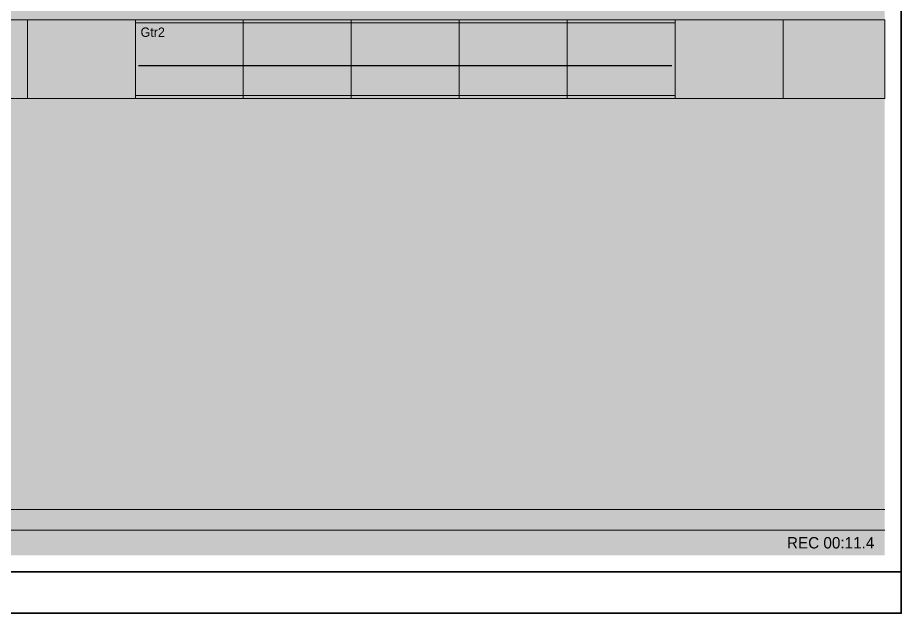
# Model space of a CAD drawing. Extents: x -16 to 3552, y -6016 to 16.
# Drawn here: x 2565 to 3416, y -3536 to -2962 of the extents above; entities that cross this region are included whole.
import ezdxf
from ezdxf.enums import TextEntityAlignment as Align

# ---------------------------------------------------------------- set-up
doc = ezdxf.new("R2010")
doc.units = 0
for name, color, linetype, lineweight, true_color in [('FORGE-SHEET', 7, 'Continuous', 35, 0x9aa2a8), ('UI-CLIP', 7, 'Continuous', 13, 0x2d3135), ('UI-GHOST', 7, 'Continuous', 9, 0x555c62), ('UI-HAIRLINE', 7, 'Continuous', 9, 0x34383c)]:
    doc.layers.add(name, color=color, linetype=linetype, lineweight=lineweight, true_color=true_color)
for name, color, linetype, true_color in [('UI-PANEL-BG', 7, 'Continuous', 0x232629), ('UI-SHELL-BG', 7, 'Continuous', 0x1a1c1e), ('UI-TEXT', 7, 'Continuous', 0xd6d9dc), ('UI-TEXT-SEC', 7, 'Continuous', 0x8a9095), ('UI-WAVEFORM', 7, 'Continuous', 0x707b84)]:
    doc.layers.add(name, color=color, linetype=linetype, true_color=true_color)

msp = doc.modelspace()

# ---------------------------------------------------------------- hatches: boundary and pattern name
at = {"layer": 'UI-CLIP', "true_color": 0x222528}
h = msp.add_hatch(color=7, dxfattribs=at)
h.dxf.hatch_style = 1
h.paths.add_polyline_path([(1950, -2964), (3400, -2964), (3400, -3040), (1950, -3040)])
at = {"layer": 'UI-CLIP', "true_color": 0x3d5577}
h = msp.add_hatch(color=7, dxfattribs=at)
h.dxf.hatch_style = 1
h.paths.add_polyline_path([(2678, -2967), (3198, -2967), (3198, -3037), (2678, -3037)])
at = {"layer": 'UI-PANEL-BG'}
h = msp.add_hatch(color=256, dxfattribs=at)
h.dxf.hatch_style = 1
h.paths.add_polyline_path([(1800, -3436), (3400, -3436), (3400, -3456), (1800, -3456)])
h = msp.add_hatch(color=256, dxfattribs=at)
h.dxf.hatch_style = 1
h.paths.add_polyline_path([(1800, -3456), (3400, -3456), (3400, -3480), (1800, -3480)])
at = {"layer": 'UI-SHELL-BG'}
h = msp.add_hatch(color=256, dxfattribs=at)
h.dxf.hatch_style = 1
h.paths.add_polyline_path([(1800, -2526), (3400, -2526), (3400, -3456), (1800, -3456)])
at = {"layer": 'UI-WAVEFORM'}
h = msp.add_hatch(color=256, dxfattribs=at)
h.dxf.hatch_style = 1
h.paths.add_polyline_path([(2681, -2999.81), (2684.01, -2995.49), (2687.01, -2992.6), (2690.02, -2992.45), (2693.02, -2992.35), (2696.03, -2991.26), (2699.04, -2991.27), (2702.04, -2991.63), (2705.05, -2991.69), (2708.05, -2991.95), (2711.06, -2992.54), (2714.06, -2991.61), (2717.07, -2990.49), (2720.08, -2990.54), (2723.08, -2990.77), (2726.09, -2991.74), (2729.09, -2992.05), (2732.1, -2993.02), (2735.11, -2992.14), (2738.11, -2992.86), (2741.12, -2993.33), (2744.12, -2992.09), (2747.13, -2993.06), (2750.13, -2992.29), (2753.14, -2992.83), (2756.15, -2992.97), (2759.15, -2993.48), (2762.16, -2994.74), (2765.16, -2994.56), (2768.17, -2995.43), (2771.18, -2995.78), (2774.18, -2996.55), (2777.19, -2997.2), (2780.19, -2997.26), (2783.2, -2997.91), (2786.2, -2997.97), (2789.21, -2997.72), (2792.22, -2997.71), (2795.22, -2998.43), (2798.23, -2999.22), (2801.23, -2999.65), (2804.24, -3000.2), (2807.25, -3000.59), (2810.25, -3000.87), (2813.26, -3001.25), (2816.26, -3001.69), (2819.27, -3001.82), (2822.27, -3001.68), (2825.28, -3001.4), (2828.29, -3001.16), (2831.29, -3000.72), (2834.3, -3000.48), (2837.3, -2999.76), (2840.31, -2999.19), (2843.32, -2998.7), (2846.32, -2998.47), (2849.33, -2997.52), (2852.33, -2997.54), (2855.34, -2997.59), (2858.35, -2997.21), (2861.35, -2996), (2864.36, -2996.42), (2867.36, -2995.43), (2870.37, -2994.43), (2873.37, -2993.89), (2876.38, -2994.2), (2879.39, -2994.23), (2882.39, -2993.21), (2885.4, -2992.89), (2888.4, -2992.37), (2891.41, -2993.42), (2894.42, -2992.82), (2897.42, -2992.09), (2900.43, -2992.86), (2903.43, -2993.23), (2906.44, -2991.72), (2909.44, -2991.59), (2912.45, -2991.87), (2915.46, -2991.75), (2918.46, -2992.26), (2921.47, -2992.5), (2924.47, -2992.98), (2927.48, -2992.38), (2930.49, -2992.78), (2933.49, -2990.9), (2936.5, -2989.8), (2939.5, -2990.27), (2942.51, -2991.9), (2945.51, -2991.35), (2948.52, -2992.32), (2951.53, -2992.26), (2954.53, -2992.93), (2957.54, -2992.35), (2960.54, -2993.23), (2963.55, -2993.21), (2966.56, -2993.39), (2969.56, -2993), (2972.57, -2991.8), (2975.57, -2992.16), (2978.58, -2992), (2981.58, -2992.2), (2984.59, -2992.86), (2987.6, -2994.3), (2990.6, -2995.16), (2993.61, -2995.57), (2996.61, -2995.2), (2999.62, -2995.5), (3002.63, -2994.82), (3005.63, -2995.85), (3008.64, -2996.63), (3011.64, -2996.47), (3014.65, -2996.64), (3017.65, -2997.59), (3020.66, -2997.91), (3023.67, -2998.16), (3026.67, -2998.16), (3029.68, -2998.43), (3032.68, -2998.76), (3035.69, -2999.36), (3038.7, -2999.71), (3041.7, -3000.31), (3044.71, -3000.87), (3047.71, -3001.37), (3050.72, -3001.8), (3053.73, -3001.8), (3056.73, -3001.56), (3059.74, -3001.09), (3062.74, -3000.74), (3065.75, -3000.5), (3068.75, -2999.93), (3071.76, -2999.23), (3074.77, -2999.28), (3077.77, -2998.38), (3080.78, -2998.24), (3083.78, -2998.34), (3086.79, -2997.72), (3089.8, -2996.84), (3092.8, -2996.61), (3095.81, -2996.65), (3098.81, -2995.69), (3101.82, -2996.17), (3104.82, -2995.24), (3107.83, -2995.18), (3110.84, -2994.51), (3113.84, -2994.23), (3116.85, -2994.43), (3119.85, -2994.57), (3122.86, -2993.14), (3125.87, -2993.12), (3128.87, -2993.42), (3131.88, -2992.72), (3134.88, -2991.82), (3137.89, -2993), (3140.89, -2992.57), (3143.9, -2993.08), (3146.91, -2991.65), (3149.91, -2992.8), (3152.92, -2991.22), (3155.92, -2991.12), (3158.93, -2991.16), (3161.94, -2991.1), (3164.94, -2991.77), (3167.95, -2991.62), (3170.95, -2992.33), (3173.96, -2992.18), (3176.96, -2991.48), (3179.97, -2991.12), (3182.98, -2991.75), (3185.98, -2991.34), (3188.99, -2990.74), (3191.99, -2990.55), (3195, -2992.53), (3195, -3023.47), (3191.99, -3025.45), (3188.99, -3025.26), (3185.98, -3024.66), (3182.98, -3024.25), (3179.97, -3024.88), (3176.96, -3024.52), (3173.96, -3023.82), (3170.95, -3023.67), (3167.95, -3024.38), (3164.94, -3024.23), (3161.94, -3024.9), (3158.93, -3024.84), (3155.92, -3024.88), (3152.92, -3024.78), (3149.91, -3023.2), (3146.91, -3024.35), (3143.9, -3022.92), (3140.89, -3023.43), (3137.89, -3023), (3134.88, -3024.18), (3131.88, -3023.28), (3128.87, -3022.58), (3125.87, -3022.88), (3122.86, -3022.86), (3119.85, -3021.43), (3116.85, -3021.57), (3113.84, -3021.77), (3110.84, -3021.49), (3107.83, -3020.82), (3104.82, -3020.76), (3101.82, -3019.83), (3098.81, -3020.31), (3095.81, -3019.35), (3092.8, -3019.39), (3089.8, -3019.16), (3086.79, -3018.28), (3083.78, -3017.66), (3080.78, -3017.76), (3077.77, -3017.62), (3074.77, -3016.72), (3071.76, -3016.77), (3068.75, -3016.07), (3065.75, -3015.5), (3062.74, -3015.26), (3059.74, -3014.91), (3056.73, -3014.44), (3053.73, -3014.2), (3050.72, -3014.2), (3047.71, -3014.63), (3044.71, -3015.13), (3041.7, -3015.69), (3038.7, -3016.29), (3035.69, -3016.64), (3032.68, -3017.24), (3029.68, -3017.57), (3026.67, -3017.84), (3023.67, -3017.84), (3020.66, -3018.09), (3017.65, -3018.41), (3014.65, -3019.36), (3011.64, -3019.53), (3008.64, -3019.37), (3005.63, -3020.15), (3002.63, -3021.18), (2999.62, -3020.5), (2996.61, -3020.8), (2993.61, -3020.43), (2990.6, -3020.84), (2987.6, -3021.7), (2984.59, -3023.14), (2981.58, -3023.8), (2978.58, -3024), (2975.57, -3023.84), (2972.57, -3024.2), (2969.56, -3023), (2966.56, -3022.61), (2963.55, -3022.79), (2960.54, -3022.77), (2957.54, -3023.65), (2954.53, -3023.07), (2951.53, -3023.74), (2948.52, -3023.68), (2945.51, -3024.65), (2942.51, -3024.1), (2939.5, -3025.73), (2936.5, -3026.2), (2933.49, -3025.1), (2930.49, -3023.22), (2927.48, -3023.62), (2924.47, -3023.02), (2921.47, -3023.5), (2918.46, -3023.74), (2915.46, -3024.25), (2912.45, -3024.13), (2909.44, -3024.41), (2906.44, -3024.28), (2903.43, -3022.77), (2900.43, -3023.14), (2897.42, -3023.91), (2894.42, -3023.18), (2891.41, -3022.58), (2888.4, -3023.63), (2885.4, -3023.11), (2882.39, -3022.79), (2879.39, -3021.77), (2876.38, -3021.8), (2873.37, -3022.11), (2870.37, -3021.57), (2867.36, -3020.57), (2864.36, -3019.58), (2861.35, -3020), (2858.35, -3018.79), (2855.34, -3018.41), (2852.33, -3018.46), (2849.33, -3018.48), (2846.32, -3017.53), (2843.32, -3017.3), (2840.31, -3016.81), (2837.3, -3016.24), (2834.3, -3015.52), (2831.29, -3015.28), (2828.29, -3014.84), (2825.28, -3014.6), (2822.27, -3014.32), (2819.27, -3014.18), (2816.26, -3014.31), (2813.26, -3014.75), (2810.25, -3015.13), (2807.25, -3015.41), (2804.24, -3015.8), (2801.23, -3016.35), (2798.23, -3016.78), (2795.22, -3017.57), (2792.22, -3018.29), (2789.21, -3018.28), (2786.2, -3018.03), (2783.2, -3018.09), (2780.19, -3018.74), (2777.19, -3018.8), (2774.18, -3019.45), (2771.18, -3020.22), (2768.17, -3020.57), (2765.16, -3021.44), (2762.16, -3021.26), (2759.15, -3022.52), (2756.15, -3023.03), (2753.14, -3023.17), (2750.13, -3023.71), (2747.13, -3022.94), (2744.12, -3023.91), (2741.12, -3022.67), (2738.11, -3023.14), (2735.11, -3023.86), (2732.1, -3022.98), (2729.09, -3023.95), (2726.09, -3024.26), (2723.08, -3025.23), (2720.08, -3025.46), (2717.07, -3025.51), (2714.06, -3024.39), (2711.06, -3023.46), (2708.05, -3024.05), (2705.05, -3024.31), (2702.04, -3024.37), (2699.04, -3024.73), (2696.03, -3024.74), (2693.02, -3023.65), (2690.02, -3023.55), (2687.01, -3023.4), (2684.01, -3020.51), (2681, -3016.19)])

# ---------------------------------------------------------------- linework, layer by layer
at = {"layer": 'FORGE-SHEET'}
msp.add_line((1784, -3496), (3416, -3496), dxfattribs=at)
msp.add_lwpolyline([(1784, -2464), (3416, -2464), (3416, -3536), (1784, -3536)], close=True, dxfattribs=at)
at = {"layer": 'UI-GHOST'}
for p, q in [((2574, -2964), (2574, -3040)), ((2678, -2964), (2678, -3040)), ((2782, -2964), (2782, -3040)), ((2886, -2964), (2886, -3040)), ((2990, -2964), (2990, -3040)), ((3094, -2964), (3094, -3040)), ((3198, -2964), (3198, -3040)), ((3302, -2964), (3302, -3040))]:
    msp.add_line(p, q, dxfattribs=at)
at = {"layer": 'UI-HAIRLINE'}
for p, q in [((1800, -3436), (3400, -3436)), ((1800, -3456), (3400, -3456))]:
    msp.add_line(p, q, dxfattribs=at)
at = {"layer": 'UI-HAIRLINE', "true_color": 0x141618}
msp.add_lwpolyline([(1950, -2964), (3400, -2964), (3400, -3040), (1950, -3040)], close=True, dxfattribs=at)
at = {"layer": 'UI-HAIRLINE', "true_color": 0x101010}
msp.add_lwpolyline([(2678, -2967), (3198, -2967), (3198, -3037), (2678, -3037)], close=True, dxfattribs=at)
at = {"layer": 'UI-WAVEFORM'}
msp.add_line((2681, -3008), (3195, -3008), dxfattribs=at)

# ---------------------------------------------------------------- texts
at = {"layer": 'UI-TEXT'}
msp.add_text('Gtr2', height=9, dxfattribs=at).set_placement((2683, -2976), align=Align.MIDDLE_LEFT)
at = {"layer": 'UI-TEXT-SEC'}
msp.add_text('REC 00:11.4', height=11, dxfattribs=at).set_placement((3390, -3468), align=Align.MIDDLE_RIGHT)

doc.saveas('drawing.dxf')
